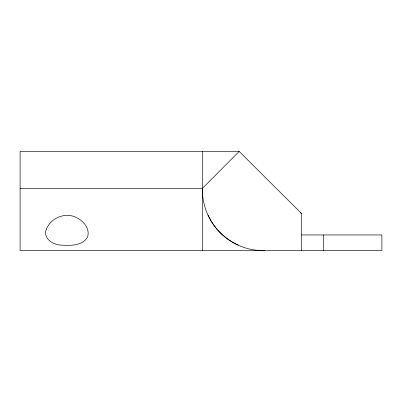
<?xml version="1.0" encoding="UTF-8"?>
<svg xmlns="http://www.w3.org/2000/svg" width="402" height="402" viewBox="0 0 402 402"><rect width="100%" height="100%" fill="white"/><g stroke="black" fill="none" stroke-linecap="round" stroke-linejoin="round"><path stroke-width="0.6" d="M20.1 188.337L202.432 188.337L239.19 151.418L301.701 213.663L301.701 250.582M239.19 151.418L20.1 151.418L20.1 250.582L381.9 250.582L381.9 234.949L301.49 234.949M238.306 245.094C224.974 239.24 213.949 228.256 208.035 214.954M300.108 212.663L301.701 213.663M323.424 234.949L323.424 250.582M202.432 151.418L202.432 250.582M264.948 250.582A60.888 60.888 0 0 1 202.432 188.337M46.356 229.125C42.637 238.703 53.255 244.994 61.456 245.135C70.415 245.697 82.571 245.898 87.616 236.924C90.51 227.105 81.204 218.532 72.516 216.02C62.074 213.321 50.416 219.185 46.356 229.125"/></g></svg>
